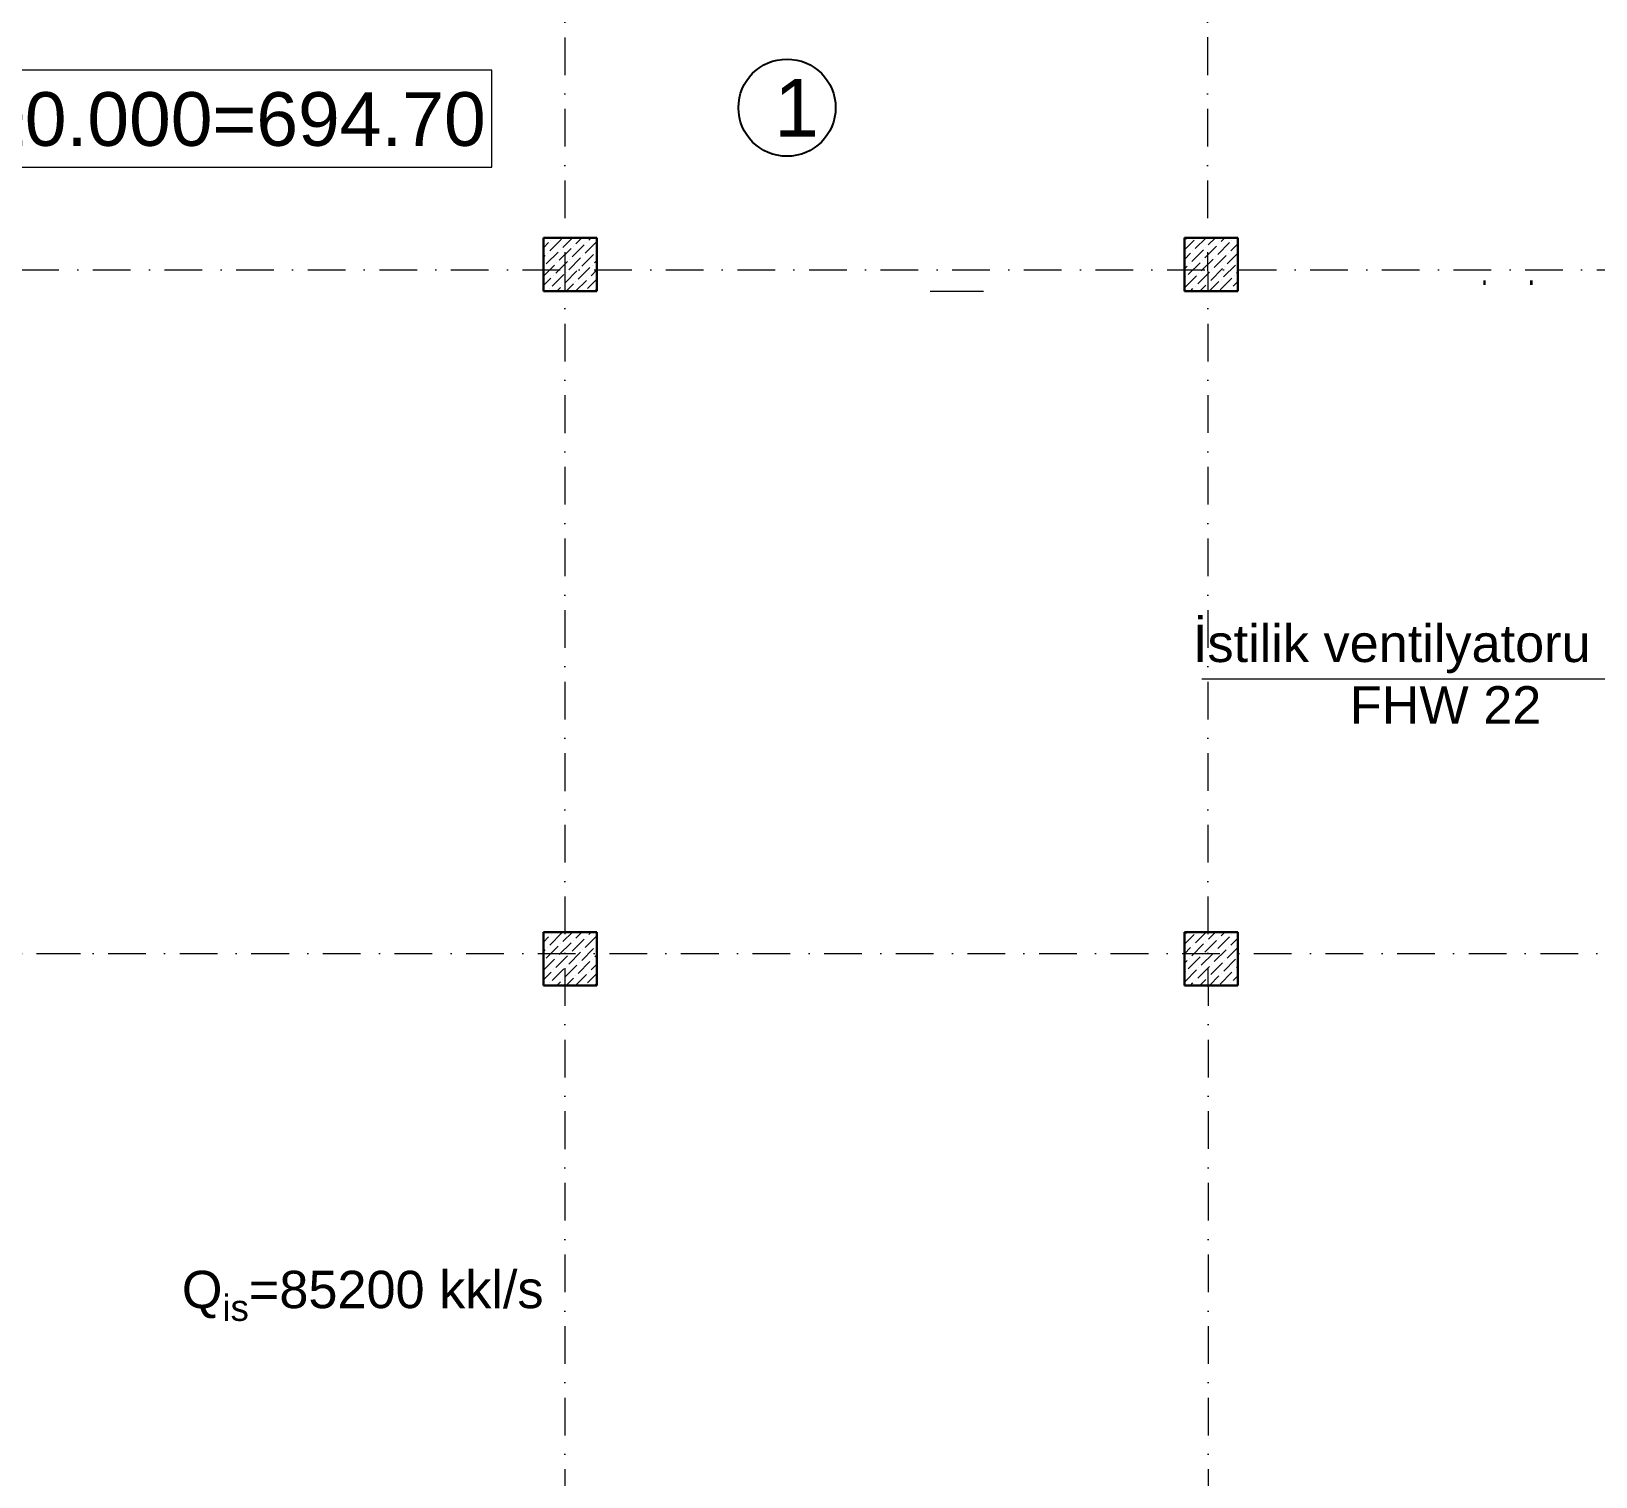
# Model space of a CAD drawing. Header units: millimetres. Extents: x 895788 to 1136524, y -21936 to 400945.
# Drawn here: x 945195 to 959840, y 162130 to 175663 of the extents above; entities that cross this region are included whole.
import ezdxf

# ---------------------------------------------------------------- set-up
doc = ezdxf.new("R2010")
doc.units = ezdxf.units.MM
doc.linetypes.add('DASHED', pattern=[0.75, 0.5, -0.25])
doc.linetypes.add('Штрихпунктирная', pattern=[670.277762, 352.777767, -176.388884, 0, -141.111112])
doc.layers.add('0_Ном._пера__95', color=1, linetype='Continuous', lineweight=25, true_color=0xff0909)
for name, color, linetype, lineweight in [('cad-block.com_Pen_No__7', 7, 'Continuous', 60), ('оси_Ном._пера__1', 7, 'Continuous', 15), ('оси_Ном._пера__242_Ном._пера__1', 7, 'Continuous', 15), ('перегородка_Ном._пера__7', 7, 'Continuous', 60)]:
    doc.layers.add(name, color=color, linetype=linetype, lineweight=lineweight)
doc.styles.get("Standard").update_dxf_attribs({"font": 'arial.ttf', "height": 400})
doc.styles.add('СГЕНЕРИР_СТИЛЬ_1', font='arial.ttf')

msp = doc.modelspace()

# ---------------------------------------------------------------- linework, layer by layer
at = {"color": 3, "lineweight": 30}
for p, q in [((950490.542, 173729.736), (949990.542, 173729.736)), ((949990.542, 173729.736), (949990.542, 173229.736)), ((950490.542, 173229.736), (950490.542, 173729.736)), ((956490.542, 173729.736), (955990.542, 173729.736)), ((955990.542, 173729.736), (955990.542, 173229.736)), ((956490.542, 173229.736), (956490.542, 173729.736)), ((949990.542, 173229.736), (950490.542, 173229.736)), ((955990.542, 173229.736), (956490.542, 173229.736)), ((950490.347, 167229.736), (949990.347, 167229.736)), ((949990.347, 167229.736), (949990.347, 166729.736)), ((950490.347, 166729.736), (950490.347, 167229.736)), ((956490.347, 167229.736), (955990.347, 167229.736)), ((955990.347, 167229.736), (955990.347, 166729.736)), ((956490.347, 166729.736), (956490.347, 167229.736)), ((949990.347, 166729.736), (950490.347, 166729.736)), ((955990.347, 166729.736), (956490.347, 166729.736))]:
    msp.add_line(p, q, dxfattribs=at)
at = {"lineweight": 9}
for p, q in [((949990.542, 173724.916), (949995.363, 173729.736)), ((950049.372, 173606.969), (950159.857, 173717.454)), ((950060.42, 173706.406), (950060.42, 173706.406)), ((950082.518, 173728.503), (950083.751, 173729.736)), ((950170.906, 173640.114), (950260.528, 173729.736)), ((950292.44, 173673.26), (950348.916, 173729.736)), ((950380.828, 173584.872), (950490.542, 173694.586)), ((950413.974, 173706.406), (950437.304, 173729.736)), ((955990.542, 173615.712), (956081.236, 173706.406)), ((956003.896, 173717.454), (956016.178, 173729.736)), ((956092.284, 173629.066), (956192.955, 173729.736)), ((956103.333, 173728.503), (956103.333, 173728.503)), ((956213.818, 173662.211), (956281.343, 173729.736)), ((956335.352, 173695.357), (956369.731, 173729.736)), ((956434.789, 173706.406), (956434.789, 173706.406)), ((956456.886, 173728.503), (956458.12, 173729.736)), ((949990.542, 173636.527), (950038.323, 173684.308)), ((949990.542, 173548.139), (950005.178, 173562.774)), ((950016.226, 173485.435), (950126.712, 173595.92)), ((950027.275, 173584.872), (950027.275, 173584.872)), ((950137.76, 173518.58), (950248.246, 173629.066)), ((950148.809, 173618.017), (950148.809, 173618.017)), ((950259.294, 173551.726), (950369.78, 173662.211)), ((950270.343, 173651.163), (950270.343, 173651.163)), ((950347.683, 173463.338), (950458.168, 173573.823)), ((950358.731, 173562.774), (950358.731, 173562.774)), ((950391.877, 173684.308), (950391.877, 173684.308)), ((950480.265, 173595.92), (950480.265, 173595.92)), ((955990.542, 173527.324), (956048.09, 173584.872)), ((956059.139, 173507.532), (956169.624, 173618.017)), ((956070.187, 173606.969), (956070.187, 173606.969)), ((956180.673, 173540.677), (956291.158, 173651.163)), ((956191.721, 173640.114), (956191.721, 173640.114)), ((956269.061, 173452.289), (956379.546, 173562.774)), ((956280.11, 173551.726), (956280.11, 173551.726)), ((956302.207, 173573.823), (956412.692, 173684.308)), ((956313.255, 173673.26), (956313.255, 173673.26)), ((956390.595, 173485.435), (956490.542, 173585.382)), ((956401.644, 173584.872), (956401.644, 173584.872)), ((956423.741, 173606.969), (956490.542, 173673.77)), ((949990.542, 173371.362), (950093.566, 173474.386)), ((949994.129, 173463.338), (949994.129, 173463.338)), ((950104.615, 173397.046), (950215.1, 173507.532)), ((950115.663, 173496.483), (950115.663, 173496.483)), ((950193.003, 173308.658), (950303.488, 173419.143)), ((950204.052, 173408.095), (950204.052, 173408.095)), ((950226.149, 173430.192), (950336.634, 173540.677)), ((950237.197, 173529.629), (950237.197, 173529.629)), ((950314.537, 173341.804), (950425.022, 173452.289)), ((950325.586, 173441.241), (950325.586, 173441.241)), ((950436.071, 173374.949), (950490.542, 173429.421)), ((950447.12, 173474.386), (950447.12, 173474.386)), ((950469.217, 173496.483), (950490.542, 173517.809)), ((955990.542, 173438.935), (956014.945, 173463.338)), ((956025.993, 173385.998), (956136.478, 173496.483)), ((956037.042, 173485.435), (956037.042, 173485.435)), ((956114.381, 173297.609), (956224.867, 173408.095)), ((956125.43, 173397.046), (956125.43, 173397.046)), ((956147.527, 173419.143), (956258.012, 173529.629)), ((956158.576, 173518.58), (956158.576, 173518.58)), ((956235.915, 173330.755), (956346.401, 173441.241)), ((956246.964, 173430.192), (956246.964, 173430.192)), ((956357.449, 173363.901), (956467.935, 173474.386)), ((956368.498, 173463.338), (956368.498, 173463.338)), ((956478.983, 173397.046), (956490.542, 173408.605)), ((956490.032, 173496.483), (956490.032, 173496.483)), ((949990.542, 173282.974), (950060.42, 173352.852)), ((950049.372, 173253.415), (950049.372, 173253.415)), ((950071.469, 173275.512), (950181.954, 173385.998)), ((950082.518, 173374.949), (950082.518, 173374.949)), ((950114.081, 173229.736), (950148.809, 173264.464)), ((950170.906, 173286.561), (950170.906, 173286.561)), ((950202.469, 173229.736), (950270.343, 173297.609)), ((950290.858, 173229.736), (950391.877, 173330.755)), ((950292.44, 173319.707), (950292.44, 173319.707)), ((950402.925, 173253.415), (950490.542, 173341.032)), ((950413.974, 173352.852), (950413.974, 173352.852)), ((955992.847, 173264.464), (956103.333, 173374.949)), ((956003.896, 173363.901), (956003.896, 173363.901)), ((956046.508, 173229.736), (956070.187, 173253.415)), ((956092.284, 173275.512), (956092.284, 173275.512)), ((956134.896, 173229.736), (956191.721, 173286.561)), ((956213.818, 173308.658), (956213.818, 173308.658)), ((956223.285, 173229.736), (956313.255, 173319.707)), ((956324.304, 173242.367), (956434.789, 173352.852)), ((956335.352, 173341.804), (956335.352, 173341.804)), ((956423.741, 173253.415), (956423.741, 173253.415)), ((956445.838, 173275.512), (956490.542, 173320.217)), ((956456.886, 173374.949), (956456.886, 173374.949)), ((950025.693, 173229.736), (950027.275, 173231.318)), ((950380.828, 173231.318), (950380.828, 173231.318)), ((950467.634, 173229.736), (950480.265, 173242.367)), ((956400.061, 173229.736), (956401.644, 173231.318)), ((956488.45, 173229.736), (956490.542, 173231.829)), ((949990.347, 167224.526), (949995.557, 167229.736)), ((949990.347, 167136.138), (950038.518, 167184.308)), ((950049.567, 167106.969), (950160.052, 167217.454)), ((950060.615, 167206.406), (950060.615, 167206.406)), ((950082.713, 167228.503), (950083.946, 167229.736)), ((950137.955, 167018.58), (950248.441, 167129.066)), ((950149.004, 167118.017), (950149.004, 167118.017)), ((950171.101, 167140.114), (950260.723, 167229.736)), ((950259.489, 167051.726), (950369.975, 167162.211)), ((950270.538, 167151.163), (950270.538, 167151.163)), ((950292.635, 167173.26), (950349.111, 167229.736)), ((950381.023, 167084.872), (950490.347, 167194.196)), ((950392.072, 167184.308), (950392.072, 167184.308)), ((950414.169, 167206.406), (950437.499, 167229.736)), ((955990.347, 167115.322), (956081.431, 167206.406)), ((956004.091, 167217.454), (956016.373, 167229.736)), ((956059.334, 167007.532), (956169.819, 167118.017)), ((956070.382, 167106.969), (956070.382, 167106.969)), ((956092.479, 167129.066), (956193.149, 167229.736)), ((956103.528, 167228.503), (956103.528, 167228.503)), ((956180.868, 167040.677), (956291.353, 167151.163)), ((956191.916, 167140.114), (956191.916, 167140.114)), ((956214.013, 167162.211), (956281.538, 167229.736)), ((956302.402, 167073.823), (956412.887, 167184.308)), ((956313.45, 167173.26), (956313.45, 167173.26)), ((956335.547, 167195.357), (956369.926, 167229.736)), ((956423.936, 167106.969), (956490.347, 167173.381)), ((956434.984, 167206.406), (956434.984, 167206.406)), ((956457.081, 167228.503), (956458.314, 167229.736)), ((949990.347, 167047.749), (950005.373, 167062.774)), ((949990.347, 166870.973), (950093.761, 166974.386)), ((949994.324, 166963.338), (949994.324, 166963.338)), ((950016.421, 166985.435), (950126.907, 167095.92)), ((950027.47, 167084.872), (950027.47, 167084.872)), ((950104.81, 166897.046), (950215.295, 167007.532)), ((950115.858, 166996.483), (950115.858, 166996.483)), ((950226.344, 166930.192), (950336.829, 167040.677)), ((950237.392, 167029.629), (950237.392, 167029.629)), ((950347.878, 166963.338), (950458.363, 167073.823)), ((950358.926, 167062.774), (950358.926, 167062.774)), ((950447.314, 166974.386), (950447.314, 166974.386)), ((950469.412, 166996.483), (950490.347, 167017.419)), ((950480.46, 167095.92), (950480.46, 167095.92)), ((955990.347, 167026.934), (956048.285, 167084.872)), ((955990.347, 166938.546), (956015.139, 166963.338)), ((956026.188, 166885.998), (956136.673, 166996.483)), ((956037.237, 166985.435), (956037.237, 166985.435)), ((956147.722, 166919.143), (956258.207, 167029.629)), ((956158.771, 167018.58), (956158.771, 167018.58)), ((956269.256, 166952.289), (956379.741, 167062.774)), ((956280.304, 167051.726), (956280.304, 167051.726)), ((956357.644, 166863.901), (956468.13, 166974.386)), ((956368.693, 166963.338), (956368.693, 166963.338)), ((956390.79, 166985.435), (956490.347, 167084.992)), ((956401.838, 167084.872), (956401.838, 167084.872)), ((956490.227, 166996.483), (956490.227, 166996.483)), ((949990.347, 166782.584), (950060.615, 166852.852)), ((950071.664, 166775.512), (950182.149, 166885.998)), ((950082.713, 166874.949), (950082.713, 166874.949)), ((950193.198, 166808.658), (950303.683, 166919.143)), ((950204.246, 166908.095), (950204.246, 166908.095)), ((950291.053, 166729.736), (950392.072, 166830.755)), ((950292.635, 166819.707), (950292.635, 166819.707)), ((950314.732, 166841.804), (950425.217, 166952.289)), ((950325.78, 166941.241), (950325.78, 166941.241)), ((950403.12, 166753.415), (950490.347, 166840.642)), ((950414.169, 166852.852), (950414.169, 166852.852)), ((950436.266, 166874.949), (950490.347, 166929.031)), ((955993.042, 166764.464), (956103.528, 166874.949)), ((956004.091, 166863.901), (956004.091, 166863.901)), ((956114.576, 166797.609), (956225.062, 166908.095)), ((956125.625, 166897.046), (956125.625, 166897.046)), ((956214.013, 166808.658), (956214.013, 166808.658)), ((956223.48, 166729.736), (956313.45, 166819.707)), ((956236.11, 166830.755), (956346.596, 166941.241)), ((956247.159, 166930.192), (956247.159, 166930.192)), ((956324.499, 166742.367), (956434.984, 166852.852)), ((956335.547, 166841.804), (956335.547, 166841.804)), ((956446.033, 166775.512), (956490.347, 166819.827)), ((956457.081, 166874.949), (956457.081, 166874.949)), ((956479.178, 166897.046), (956490.347, 166908.215)), ((950025.888, 166729.736), (950027.47, 166731.318)), ((950049.567, 166753.415), (950049.567, 166753.415)), ((950114.276, 166729.736), (950149.004, 166764.464)), ((950171.101, 166786.561), (950171.101, 166786.561)), ((950202.664, 166729.736), (950270.538, 166797.609)), ((950381.023, 166731.318), (950381.023, 166731.318)), ((950467.829, 166729.736), (950480.46, 166742.367)), ((956046.703, 166729.736), (956070.382, 166753.415)), ((956092.479, 166775.512), (956092.479, 166775.512)), ((956135.091, 166729.736), (956191.916, 166786.561)), ((956400.256, 166729.736), (956401.838, 166731.318)), ((956423.936, 166753.415), (956423.936, 166753.415)), ((956488.645, 166729.736), (956490.347, 166731.439))]:
    msp.add_line(p, q, dxfattribs=at)
at = {"lineweight": 0}
msp.add_line((960216.752, 169598.57), (956153.926, 169598.57), dxfattribs=at)
at = {"color": 7, "lineweight": 9}
msp.add_line((945354.359, 167029.736), (945655.609, 167029.736), dxfattribs=at)
at = {"color": 0, "lineweight": 25}
msp.add_circle((952269.917, 174947.945), 454.873, dxfattribs=at)
at = {"layer": 'cad-block.com_Pen_No__7', "color": 252, "linetype": 'DASHED', "lineweight": 9, "ltscale": 1000, "true_color": 0x939598}
for p, q in [((958791.627, 173329.161), (958791.627, 173290.332)), ((958801.393, 173329.161), (958801.393, 173290.332)), ((959230.448, 173329.161), (959230.448, 173290.332)), ((959240.849, 173329.161), (959240.849, 173290.332)), ((953610.325, 173229.736), (954274.71, 173229.736))]:
    msp.add_line(p, q, dxfattribs=at)
at = {"layer": 'оси_Ном._пера__1', "linetype": 'Штрихпунктирная'}
for p, q in [((950190.555, 186332.517), (950191.705, 142809.631)), ((956201.588, 186332.639), (956222.632, 142141.121)), ((917616.258, 173430.023), (968323.7, 173430.023)), ((917758.559, 167028.953), (968323.793, 167028.953))]:
    msp.add_line(p, q, dxfattribs=at)
at = {"layer": 'оси_Ном._пера__242_Ном._пера__1', "linetype": 'Continuous'}
for p, q in [((949505.897, 175300.059), (944762.193, 175300.059)), ((949505.897, 174392.185), (949505.897, 175300.059)), ((944762.193, 174392.185), (949505.897, 174392.185))]:
    msp.add_line(p, q, dxfattribs=at)

# ---------------------------------------------------------------- texts
at = {"color": 0, "lineweight": 30, "char_height": 350, "attachment_point": 3}
for s, insert in [('\\A1;{\\fArial|b0|i0|c238|p34;İstilik ventilyatoru 2}', (960200.284, 170107.475)), ('\\A1;{\\fArial|b0|i0|c238|p34;FH\\fArial|b0|i0|c0|p34;W 22}', (959331.106, 169531.049))]:
    msp.add_mtext_dynamic_manual_height_columns(s, width=4220.53446, gutter_width=1, heights=[0], dxfattribs=dict(at, insert=insert))
at = {"color": 1, "lineweight": 0, "insert": (949990.851, 164057.711), "char_height": 350, "attachment_point": 3}
msp.add_mtext_dynamic_manual_height_columns('\\A1;{\\fArial|b0|i0|c238|p34;\\C256;Q\\H0.7x;\\S^ is;\\H1.4286x;=85200 kkl/s}', width=10701.33594, gutter_width=12.5, heights=[0], dxfattribs=at)
at = {"layer": '0_Ном._пера__95', "lineweight": 50, "style": 'СГЕНЕРИР_СТИЛЬ_1'}
for s, height, p in [('±0.000=', 502.6041, (944749.542, 174590.481)), ('694', 502.6041, (947301.989, 174590.481)), ('7', 502.604, (948668.551, 174590.481)), ('0', 502.604, (949059.046, 174590.481)), ('.', 502.604, (948473.475, 174590.481))]:
    msp.add_text(s, height=height, dxfattribs=at).set_placement(p)
at = {"layer": 'перегородка_Ном._пера__7', "lineweight": 50, "style": 'СГЕНЕРИР_СТИЛЬ_1'}
msp.add_text('1', height=540, dxfattribs=at).set_placement((952149.137, 174677.575))

doc.saveas('drawing.dxf')
